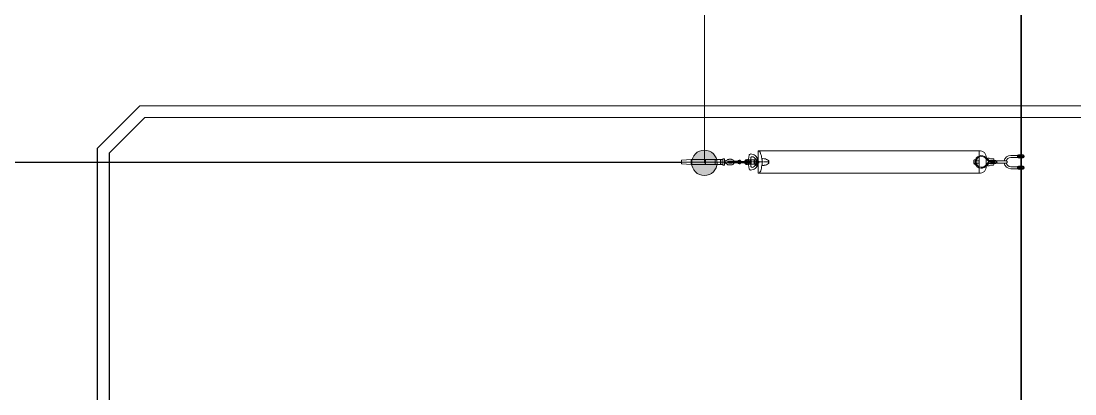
# Model space of a CAD drawing. Header units: millimetres. Extents: x 37084 to 180780, y -153145 to -16322.
# Drawn here: x 85574 to 98861, y -106167 to -101468 of the extents above; entities that cross this region are included whole.
import ezdxf

# ---------------------------------------------------------------- set-up
doc = ezdxf.new("R2010")
doc.units = ezdxf.units.MM
doc.header["$MEASUREMENT"] = 0
for name, color, linetype, lineweight in [('00', 5, 'Continuous', 9), ('1_Phu_kien', 5, 'Continuous', 9), ('POST', 5, 'Continuous', 35)]:
    doc.layers.add(name, color=color, linetype=linetype, lineweight=lineweight)
doc.layers.add('1_Day dan', color=5, linetype='Continuous')
doc.layers.add('Muong cap GD nay', color=3, linetype='Continuous')

# ---------------------------------------------------------------- blocks, each defined once
blk = doc.blocks.new('X220 NC')
at = {"color": 0, "linetype": 'ByBlock', "lineweight": -2, "ltscale": 4500}
blk.add_line((3752640, -153418), (3752640, -137418), dxfattribs=at)
blk = doc.blocks.new('S220 NC')
at = {"linetype": 'ByBlock', "lineweight": -2, "ltscale": 4500}
for points in [[(3576627, -475779), (3576687, -475776), (3576627, -475776), (3576627, -475779), (3576687, -475776), (3576687, -475779)], [(3576627, -475849), (3576687, -475846), (3576627, -475846), (3576627, -475849), (3576687, -475846), (3576687, -475849)], [(3576627, -475973), (3576687, -475971), (3576627, -475971), (3576627, -475973), (3576687, -475971), (3576687, -475973)]]:
    blk.add_hatch(color=0, dxfattribs=at).paths.add_polyline_path(points)
at = {"color": 0, "linetype": 'ByBlock', "lineweight": -2, "ltscale": 4500}
for p, q in [((3576564, -471986), (3576564, -471968)), ((3576564, -472007), (3576564, -471989)), ((3576565, -472010), (3576603, -472010)), ((3576603, -472013), (3576565, -472013)), ((3576565, -472022), (3576603, -472022)), ((3576603, -472025), (3576565, -472025)), ((3576567, -471966), (3576601, -471966)), ((3576601, -472009), (3576567, -472009)), ((3576600, -472027), (3576569, -472027)), ((3576569, -472027), (3576569, -472034)), ((3576600, -472034), (3576569, -472034)), ((3576571, -471968), (3576571, -471956)), ((3576571, -471966), (3576571, -471966)), ((3576571, -471968), (3576571, -471985)), ((3576571, -472007), (3576571, -471989)), ((3576571, -472007), (3576571, -472007)), ((3576571, -472034), (3576571, -472122)), ((3576573, -472009), (3576573, -472010)), ((3576573, -472013), (3576573, -472022)), ((3576573, -472025), (3576573, -472027)), ((3576594, -471959), (3576575, -471959)), ((3576594, -471962), (3576575, -471962)), ((3576594, -471964), (3576575, -471964)), ((3576584, -471969), (3576584, -471986)), ((3576584, -472006), (3576584, -471989)), ((3576595, -472009), (3576595, -472010)), ((3576595, -472013), (3576595, -472022)), ((3576595, -472025), (3576595, -472027)), ((3576597, -472034), (3576597, -472122)), ((3576598, -471968), (3576598, -471956)), ((3576598, -471968), (3576598, -471986)), ((3576598, -472007), (3576598, -471990)), ((3576598, -472007), (3576598, -472007)), ((3576600, -472027), (3576600, -472034)), ((3576604, -471968), (3576604, -471986)), ((3576604, -471989), (3576604, -472007)), ((3576707, -471986), (3576707, -471968)), ((3576707, -472007), (3576707, -471989)), ((3576707, -471992), (3576707, -472005)), ((3576708, -472010), (3576746, -472010)), ((3576746, -472013), (3576708, -472013)), ((3576708, -472022), (3576746, -472022)), ((3576746, -472025), (3576708, -472025)), ((3576710, -471966), (3576744, -471966)), ((3576744, -472009), (3576710, -472009)), ((3576742, -472027), (3576712, -472027)), ((3576712, -472027), (3576712, -472034)), ((3576742, -472034), (3576712, -472034)), ((3576713, -471968), (3576713, -471956)), ((3576713, -471966), (3576713, -471966)), ((3576713, -471968), (3576713, -471985)), ((3576713, -472007), (3576713, -471989)), ((3576713, -472007), (3576713, -472007)), ((3576714, -472034), (3576714, -472122)), ((3576716, -472009), (3576716, -472010)), ((3576716, -472013), (3576716, -472022)), ((3576716, -472025), (3576716, -472027)), ((3576736, -471959), (3576718, -471959)), ((3576736, -471962), (3576718, -471962)), ((3576736, -471964), (3576718, -471964)), ((3576727, -471969), (3576727, -471986)), ((3576727, -471986), (3576727, -471989)), ((3576727, -472006), (3576727, -471989)), ((3576738, -472009), (3576738, -472010)), ((3576738, -472013), (3576738, -472022)), ((3576738, -472025), (3576738, -472027)), ((3576740, -472034), (3576740, -472122)), ((3576741, -471968), (3576741, -471956)), ((3576741, -471968), (3576741, -471986)), ((3576741, -472007), (3576741, -471990)), ((3576741, -472007), (3576741, -472007)), ((3576742, -472027), (3576742, -472034)), ((3576747, -471968), (3576747, -471986)), ((3576747, -471989), (3576747, -472007)), ((3576641, -472181), (3576641, -472335)), ((3576671, -472181), (3576671, -472335)), ((3576615, -472377), (3576615, -472345)), ((3576688, -472335), (3576625, -472335)), ((3576639, -472396), (3576639, -472309)), ((3576674, -472309), (3576639, -472309)), ((3576641, -472301), (3576671, -472301)), ((3576671, -472326), (3576641, -472326)), ((3576650, -472355), (3576650, -472326)), ((3576663, -472355), (3576663, -472326)), ((3576674, -472396), (3576674, -472309)), ((3576698, -472377), (3576698, -472345)), ((3576600, -472435), (3576643, -472394)), ((3576605, -472447), (3576654, -472402)), ((3576707, -472432), (3576606, -472432)), ((3576610, -472393), (3576615, -472377)), ((3576610, -472393), (3576610, -472408)), ((3576712, -472447), (3576658, -472394)), ((3576713, -472433), (3576663, -472380)), ((3576703, -472393), (3576698, -472377)), ((3576703, -472393), (3576703, -472408)), ((3576516, -472520), (3576797, -472520)), ((3576516, -475306), (3576516, -472520)), ((3576641, -472520), (3576641, -472562)), ((3576671, -472520), (3576671, -472562)), ((3576797, -475306), (3576797, -472520)), ((3576677, -475174), (3576636, -475174)), ((3576676, -475174), (3576637, -475174)), ((3576516, -475306), (3576797, -475306))]:
    blk.add_line(p, q, dxfattribs=at)
for points in [[(3576516, -475296), (3576516, -475264)], [(3576519, -475289), (3576532, -475279), (3576547, -475270), (3576578, -475264), (3576595, -475262), (3576611, -475261)], [(3576619, -475261), (3576611, -475261)], [(3576612, -475250), (3576614, -475230)], [(3576618, -475256), (3576614, -475253), (3576613, -475250)], [(3576616, -475230), (3576618, -475215), (3576623, -475201), (3576629, -475186), (3576638, -475175), (3576642, -475173), (3576638, -475175)], [(3576695, -475256), (3576618, -475256)], [(3576623, -475256), (3576622, -475259), (3576619, -475260)], [(3576671, -475173), (3576643, -475173), (3576642, -475173), (3576643, -475173), (3576671, -475173)], [(3576657, -475185), (3576657, -475191)], [(3576657, -475197), (3576657, -475235)], [(3576657, -475241), (3576657, -475248)], [(3576657, -475253), (3576657, -475291)], [(3576671, -475173), (3576675, -475175), (3576684, -475186), (3576690, -475201), (3576695, -475215), (3576697, -475230)], [(3576695, -475260), (3576690, -475259), (3576690, -475256)], [(3576699, -475250), (3576699, -475253), (3576695, -475256)], [(3576701, -475261), (3576695, -475261)], [(3576698, -475230), (3576700, -475250)], [(3576701, -475261), (3576719, -475262), (3576734, -475264), (3576751, -475270), (3576780, -475279), (3576793, -475289)], [(3576796, -475258), (3576796, -475252)], [(3576796, -475296), (3576796, -475264)], [(3576526, -475306), (3576521, -475305), (3576518, -475301), (3576516, -475297), (3576517, -475292), (3576518, -475289)], [(3576526, -475306), (3576787, -475306)], [(3576555, -475399), (3576557, -475384), (3576561, -475370), (3576568, -475356), (3576576, -475343), (3576587, -475331), (3576599, -475321), (3576612, -475315), (3576627, -475308), (3576642, -475305), (3576657, -475304), (3576672, -475305), (3576687, -475308), (3576701, -475315), (3576714, -475321), (3576726, -475331), (3576737, -475343), (3576745, -475356), (3576752, -475370), (3576756, -475384), (3576758, -475399)], [(3576572, -475420), (3576565, -475418), (3576560, -475414), (3576556, -475407), (3576555, -475401)], [(3576606, -475398), (3576599, -475396), (3576592, -475391), (3576590, -475384), (3576589, -475376), (3576591, -475369)], [(3576592, -475369), (3576599, -475358), (3576609, -475349), (3576619, -475341), (3576632, -475336), (3576644, -475332), (3576657, -475331), (3576669, -475332), (3576681, -475336), (3576695, -475341), (3576704, -475349), (3576714, -475358), (3576721, -475369), (3576723, -475376), (3576723, -475384), (3576720, -475391), (3576714, -475396), (3576707, -475398)], [(3576645, -475404), (3576606, -475398)], [(3576610, -475333), (3576610, -475334)], [(3576611, -475333), (3576614, -475330)], [(3576614, -475336), (3576611, -475334)], [(3576614, -475329), (3576619, -475329)], [(3576614, -475336), (3576619, -475336)], [(3576619, -475326), (3576621, -475319), (3576625, -475312), (3576632, -475308), (3576639, -475306)], [(3576619, -475325), (3576626, -475325)], [(3576619, -475326), (3576619, -475332)], [(3576619, -475329), (3576690, -475329)], [(3576625, -475346), (3576621, -475340), (3576619, -475332)], [(3576619, -475336), (3576690, -475336)], [(3576620, -475341), (3576626, -475341)], [(3576624, -475348), (3576628, -475356)], [(3576626, -475325), (3576626, -475341), (3576631, -475338), (3576631, -475329), (3576626, -475325)], [(3576628, -475353), (3576685, -475353)], [(3576628, -475356), (3576684, -475356)], [(3576628, -475356), (3576628, -475425)], [(3576628, -475394), (3576684, -475394)], [(3576628, -475404), (3576684, -475404)], [(3576631, -475329), (3576634, -475329)], [(3576631, -475338), (3576639, -475338)], [(3576635, -475321), (3576635, -475322)], [(3576636, -475321), (3576638, -475319)], [(3576638, -475325), (3576636, -475322)], [(3576638, -475319), (3576647, -475314), (3576657, -475312), (3576666, -475314), (3576676, -475319)], [(3576638, -475325), (3576656, -475329)], [(3576673, -475306), (3576639, -475306)], [(3576642, -475326), (3576641, -475324), (3576642, -475322)], [(3576644, -475306), (3576644, -475311), (3576642, -475315)], [(3576642, -475323), (3576647, -475319)], [(3576656, -475329), (3576642, -475326)], [(3576645, -475310), (3576643, -475314)], [(3576645, -475306), (3576645, -475310)], [(3576647, -475318), (3576646, -475319)], [(3576647, -475315), (3576647, -475292)], [(3576647, -475315), (3576647, -475318)], [(3576657, -475329), (3576656, -475329)], [(3576657, -475329), (3576656, -475329)], [(3576657, -475297), (3576657, -475333)], [(3576657, -475306), (3576657, -475329)], [(3576657, -475317), (3576657, -475306)], [(3576657, -475322), (3576657, -475320)], [(3576657, -475337), (3576657, -475324)], [(3576657, -475339), (3576657, -475324)], [(3576675, -475325), (3576657, -475329)], [(3576671, -475326), (3576657, -475329)], [(3576657, -475342), (3576657, -475340)], [(3576657, -475348), (3576657, -475343)], [(3576657, -475357), (3576657, -475344)], [(3576657, -475379), (3576657, -475354)], [(3576657, -475362), (3576657, -475359)], [(3576657, -475377), (3576657, -475365)], [(3576657, -475381), (3576657, -475380)], [(3576657, -475389), (3576657, -475384)], [(3576657, -475397), (3576657, -475385)], [(3576657, -475419), (3576657, -475394)], [(3576657, -475402), (3576657, -475400)], [(3576663, -475329), (3576663, -475336)], [(3576665, -475292), (3576665, -475315)], [(3576666, -475318), (3576666, -475315)], [(3576666, -475319), (3576671, -475323)], [(3576667, -475404), (3576707, -475398)], [(3576668, -475306), (3576668, -475310)], [(3576670, -475314), (3576668, -475310)], [(3576671, -475315), (3576669, -475311), (3576669, -475306)], [(3576671, -475322), (3576672, -475324), (3576671, -475326)], [(3576673, -475306), (3576681, -475308), (3576688, -475312), (3576692, -475319), (3576694, -475326)], [(3576677, -475322), (3576675, -475325)], [(3576676, -475319), (3576677, -475321)], [(3576677, -475321), (3576677, -475322)], [(3576684, -475425), (3576684, -475356)], [(3576685, -475356), (3576689, -475348)], [(3576688, -475329), (3576688, -475336)], [(3576694, -475332), (3576692, -475340), (3576688, -475346)], [(3576690, -475329), (3576690, -475336)], [(3576694, -475332), (3576694, -475326)], [(3576757, -475401), (3576757, -475407), (3576753, -475414), (3576747, -475418), (3576741, -475420)], [(3576794, -475289), (3576795, -475292), (3576796, -475297), (3576795, -475301), (3576791, -475305), (3576787, -475306)], [(3576645, -475431), (3576572, -475420)], [(3576619, -475444), (3576633, -475444)], [(3576657, -475413), (3576665, -475414), (3576672, -475418), (3576680, -475423), (3576684, -475430), (3576687, -475438), (3576688, -475446), (3576686, -475455), (3576682, -475462), (3576676, -475468), (3576669, -475473), (3576661, -475476), (3576652, -475476), (3576644, -475473), (3576637, -475468), (3576631, -475462), (3576627, -475455), (3576625, -475446), (3576626, -475438), (3576628, -475430), (3576633, -475423), (3576641, -475418), (3576648, -475414), (3576657, -475413)], [(3576628, -475425), (3576627, -475430)], [(3576635, -475444), (3576638, -475444)], [(3576666, -475566), (3576670, -475557), (3576675, -475552), (3576677, -475546), (3576678, -475538), (3576676, -475532), (3576672, -475526), (3576666, -475522), (3576660, -475519), (3576653, -475519), (3576647, -475522), (3576640, -475526), (3576637, -475532), (3576635, -475538), (3576636, -475546), (3576638, -475552), (3576643, -475557)], [(3576638, -475418), (3576675, -475418)], [(3576638, -475444), (3576638, -475438), (3576642, -475433), (3576647, -475429), (3576653, -475425), (3576660, -475425), (3576666, -475429), (3576671, -475433), (3576675, -475438), (3576676, -475444), (3576675, -475451), (3576671, -475456), (3576666, -475460), (3576660, -475463), (3576653, -475463), (3576647, -475460), (3576642, -475456), (3576638, -475451), (3576638, -475444)], [(3576666, -475525), (3576675, -475541), (3576666, -475556), (3576648, -475556), (3576639, -475541), (3576648, -475525), (3576666, -475525)], [(3576672, -475418), (3576641, -475418)], [(3576665, -475430), (3576672, -475444), (3576665, -475457), (3576648, -475457), (3576641, -475444), (3576648, -475430), (3576665, -475430)], [(3576641, -475444), (3576653, -475444)], [(3576642, -475429), (3576648, -475424), (3576657, -475423), (3576665, -475424), (3576671, -475429)], [(3576643, -475444), (3576645, -475438), (3576650, -475433), (3576657, -475431), (3576663, -475433), (3576668, -475438), (3576669, -475444), (3576668, -475451), (3576663, -475456), (3576657, -475457), (3576650, -475456), (3576645, -475451), (3576643, -475444)], [(3576653, -475444), (3576643, -475444)], [(3576644, -475444), (3576646, -475438), (3576650, -475433), (3576657, -475432), (3576663, -475433), (3576667, -475438), (3576668, -475444), (3576667, -475451), (3576663, -475455), (3576657, -475456), (3576650, -475455), (3576646, -475451), (3576644, -475444)], [(3576667, -475410), (3576645, -475410)], [(3576667, -475425), (3576645, -475425)], [(3576657, -475530), (3576661, -475531), (3576666, -475534), (3576667, -475539), (3576666, -475544), (3576664, -475548), (3576659, -475551), (3576654, -475551), (3576649, -475548), (3576647, -475544), (3576646, -475539), (3576647, -475534), (3576651, -475531), (3576657, -475530)], [(3576647, -475444), (3576647, -475440), (3576651, -475436), (3576656, -475434), (3576660, -475435), (3576664, -475438), (3576666, -475442), (3576666, -475447), (3576664, -475451), (3576660, -475453), (3576656, -475454), (3576651, -475452), (3576647, -475448), (3576647, -475444)], [(3576647, -475541), (3576647, -475536), (3576651, -475533), (3576656, -475531), (3576660, -475532), (3576664, -475534), (3576666, -475538), (3576666, -475543), (3576664, -475547), (3576660, -475549), (3576656, -475550), (3576651, -475548), (3576647, -475545), (3576647, -475541)], [(3576648, -475540), (3576648, -475461)], [(3576655, -475444), (3576657, -475444)], [(3576657, -475444), (3576655, -475444)], [(3576657, -475418), (3576657, -475405)], [(3576657, -475422), (3576657, -475420)], [(3576657, -475437), (3576657, -475424)], [(3576657, -475429), (3576657, -475424)], [(3576657, -475431), (3576657, -475441)], [(3576657, -475459), (3576657, -475434)], [(3576657, -475443), (3576657, -475440)], [(3576657, -475443), (3576657, -475445)], [(3576657, -475457), (3576657, -475445)], [(3576657, -475448), (3576657, -475457)], [(3576657, -475462), (3576657, -475460)], [(3576657, -475469), (3576657, -475464)], [(3576657, -475476), (3576657, -475465)], [(3576657, -475500), (3576657, -475475)], [(3576657, -475509), (3576657, -475504)], [(3576657, -475513), (3576657, -475533)], [(3576657, -475540), (3576657, -475514)], [(3576657, -475527), (3576657, -475537)], [(3576657, -475536), (3576657, -475539)], [(3576660, -475444), (3576672, -475444)], [(3576669, -475444), (3576660, -475444)], [(3576665, -475540), (3576665, -475461)], [(3576667, -475431), (3576741, -475420)], [(3576676, -475444), (3576678, -475444)], [(3576680, -475444), (3576694, -475444)], [(3576684, -475425), (3576684, -475425)], [(3576686, -475430), (3576685, -475425)], [(3576623, -475642), (3576623, -475633), (3576627, -475625), (3576633, -475618), (3576639, -475613), (3576647, -475609), (3576657, -475609), (3576666, -475609), (3576673, -475613), (3576680, -475618), (3576686, -475625), (3576690, -475633), (3576690, -475642)], [(3576623, -475677), (3576623, -475642)], [(3576628, -475541), (3576651, -475541)], [(3576643, -475557), (3576647, -475566)], [(3576653, -475541), (3576644, -475541)], [(3576644, -475642), (3576645, -475637), (3576648, -475632), (3576654, -475630), (3576659, -475630), (3576665, -475632), (3576668, -475637), (3576669, -475642)], [(3576644, -475677), (3576644, -475642)], [(3576647, -475566), (3576647, -475639)], [(3576666, -475639), (3576665, -475644), (3576661, -475647), (3576657, -475648), (3576652, -475647), (3576648, -475644), (3576647, -475639), (3576648, -475635), (3576652, -475632), (3576657, -475631), (3576661, -475632), (3576665, -475635), (3576666, -475639)], [(3576664, -475540), (3576661, -475544), (3576658, -475547), (3576655, -475547), (3576651, -475544), (3576649, -475540)], [(3576655, -475541), (3576658, -475541)], [(3576658, -475541), (3576656, -475541)], [(3576656, -475601), (3576656, -476278)], [(3576657, -475538), (3576657, -475542)], [(3576657, -475544), (3576657, -475553)], [(3576657, -475544), (3576657, -475563)], [(3576657, -475549), (3576657, -475544)], [(3576657, -475569), (3576657, -475555)], [(3576657, -475566), (3576657, -475570)], [(3576657, -475573), (3576657, -475593)], [(3576657, -475597), (3576657, -475600)], [(3576657, -475604), (3576657, -475623)], [(3576657, -475627), (3576657, -475631)], [(3576657, -475634), (3576657, -475654)], [(3576670, -475541), (3576661, -475541)], [(3576662, -475541), (3576685, -475541)], [(3576666, -475566), (3576666, -475639)], [(3576669, -475677), (3576669, -475642)], [(3576691, -475642), (3576691, -475677)], [(3576616, -475734), (3576616, -475750)], [(3576617, -475734), (3576619, -475732)], [(3576619, -475751), (3576617, -475750)], [(3576694, -475732), (3576619, -475732)], [(3576619, -475751), (3576694, -475751)], [(3576639, -475706), (3576633, -475701), (3576627, -475694), (3576623, -475686), (3576623, -475677)], [(3576627, -475751), (3576627, -476150), (3576633, -476269)], [(3576627, -475776), (3576627, -475779), (3576687, -475776), (3576627, -475776)], [(3576627, -475779), (3576687, -475776), (3576687, -475779), (3576627, -475779)], [(3576638, -475708), (3576642, -475712)], [(3576638, -475724), (3576638, -475732)], [(3576638, -475724), (3576638, -475724), (3576676, -475724), (3576676, -475724)], [(3576638, -475732), (3576638, -475732)], [(3576638, -475732), (3576676, -475732)], [(3576642, -475722), (3576642, -475712)], [(3576642, -475722), (3576642, -475723)], [(3576669, -475677), (3576668, -475682), (3576665, -475687), (3576659, -475689), (3576654, -475689), (3576648, -475687), (3576645, -475682), (3576644, -475677)], [(3576671, -475712), (3576675, -475708)], [(3576671, -475712), (3576671, -475722)], [(3576672, -475723), (3576671, -475722)], [(3576690, -475677), (3576690, -475686), (3576686, -475694), (3576680, -475701), (3576673, -475706)], [(3576676, -475732), (3576676, -475724)], [(3576676, -475732), (3576676, -475732)], [(3576680, -476269), (3576687, -476150), (3576687, -475751)], [(3576694, -475732), (3576697, -475734)], [(3576697, -475750), (3576694, -475751)], [(3576697, -475734), (3576697, -475750)], [(3576627, -475846), (3576627, -475849), (3576687, -475846), (3576627, -475846)], [(3576627, -475849), (3576687, -475846), (3576687, -475849), (3576627, -475849)], [(3576627, -475971), (3576627, -475973), (3576687, -475971), (3576627, -475971)], [(3576627, -475973), (3576687, -475971), (3576687, -475973), (3576627, -475973)], [(3576627, -476150), (3576687, -476150)], [(3576636, -476271), (3576633, -476269)], [(3576636, -476271), (3576639, -476271), (3576675, -476271), (3576678, -476271)], [(3576680, -476269), (3576678, -476271)]]:
    blk.add_lwpolyline(points, dxfattribs=at)
blk.add_circle((3576656, -471988), 4.08, dxfattribs=at)
for centre, radius, start, end in [((3576567, -471970), 3.76, 29.3383, 148.8833), ((3576567, -471982), 4.57, 224.6497, 315.3503), ((3576567, -471993), 4.57, 44.6497, 135.3503), ((3576567, -472005), 3.76, 211.1167, 330.6617), ((3576565, -472012), 1.5, 97.006, 257.9986), ((3576565, -472024), 1.5, 97.006, 257.9986), ((3576584, -471971), 20.3, 47.032, 132.0935), ((3576577, -471979), 12.4, 55.121, 122.348), ((3576577, -471969), 18, 247.5847, 292.4153), ((3576577, -472006), 18, 67.5847, 112.4153), ((3576577, -471996), 12.4, 237.652, 304.879), ((3576591, -471979), 12.4, 57.652, 124.879), ((3576591, -471969), 18, 247.5847, 292.4153), ((3576591, -472006), 18, 67.5847, 112.4153), ((3576591, -471996), 12.4, 235.121, 302.348), ((3576601, -471970), 3.76, 31.1167, 150.6617), ((3576601, -471982), 4.57, 224.6497, 315.3503), ((3576601, -471993), 4.57, 44.6497, 135.3503), ((3576601, -472005), 3.76, 209.3383, 328.8833), ((3576603, -472012), 1.54, 282.82, 72.1846), ((3576603, -472024), 1.54, 282.82, 72.1846), ((3576710, -471970), 3.76, 29.3383, 148.8833), ((3576710, -471982), 4.57, 224.6497, 315.3503), ((3576710, -471993), 4.57, 44.6497, 135.3503), ((3576710, -472005), 3.76, 211.1167, 330.6617), ((3576708, -472012), 1.5, 97.006, 257.9986), ((3576708, -472024), 1.5, 97.006, 257.9986), ((3576727, -471971), 20.3, 47.032, 132.0935), ((3576720, -471979), 12.4, 55.121, 122.348), ((3576720, -471969), 18, 247.5847, 292.4153), ((3576720, -472006), 18, 67.5847, 112.4153), ((3576720, -471996), 12.4, 237.652, 304.879), ((3576734, -471979), 12.4, 57.652, 124.879), ((3576734, -471969), 18, 247.5847, 292.4153), ((3576734, -472006), 18, 67.5847, 112.4153), ((3576734, -471996), 12.4, 235.121, 302.348), ((3576744, -471970), 3.76, 31.1167, 150.6617), ((3576744, -471982), 4.57, 224.6497, 315.3503), ((3576744, -471993), 4.57, 44.6497, 135.3503), ((3576744, -472005), 3.76, 209.3383, 328.8833), ((3576746, -472012), 1.54, 282.82, 72.1846), ((3576746, -472024), 1.54, 282.82, 72.1846), ((3576655, -472122), 83.1, 179.7295, 262.361), ((3576654, -472122), 56.8, 179.3955, 259.4636), ((3576656, -472180), 15.2, 356.141, 183.3281), ((3576657, -472122), 83.1, 278.3707, 0.2705), ((3576657, -472122), 56.9, 281.6238, 0.5982), ((3576625, -472345), 9.89, 90, 180), ((3576656, -472313), 18.9, 36.7398, 143.2643), ((3576688, -472345), 9.89, 0, 90), ((3576593, -472509), 77.9, 80.7896, 188.1352), ((3576657, -472491), 80, 136.043, 46.1321), ((3576658, -472489), 68, 141.9329, 38.0671), ((3576654, -472396), 45.9, 195.4289, 233.3763), ((3576585, -472362), 66.1, 331.5524, 6.6851), ((3576583, -472364), 80.8, 332.1683, 7.0492), ((3576663, -472398), 41.9, 304.7049, 346.4899), ((3576720, -472509), 77.9, 351.8648, 99.2104)]:
    blk.add_arc(centre, radius, start, end, dxfattribs=at)
for start_param, end_param in [(2.126074, 7.324835), (1.271587, 1.869429)]:
    blk.add_ellipse((3576657, -472574), major_axis=(29.4, 0), ratio=0.454324, start_param=start_param, end_param=end_param, dxfattribs=at)
blk = doc.blocks.new('LL220')
at = {"layer": '1_Day dan', "linetype": 'ByBlock', "lineweight": 20}
h = blk.add_hatch(color=0, dxfattribs=at)
edge = h.paths.add_edge_path()
edge.add_arc((500013, -11140), 162, 84.4344, 444.4344, ccw=False)
at = {"layer": '1_Day dan', "color": 0, "linetype": 'ByBlock', "lineweight": 20}
blk.add_line((500013, -7125), (500013, -11138), dxfattribs=at)
blk.add_circle((500013, -11138), 160, dxfattribs=at)

msp = doc.modelspace()

# ---------------------------------------------------------------- linework, layer by layer
at = {"layer": '1_Day dan'}
msp.add_line((52474, -103244.6, 0), (93892.5, -103245.2, 0), dxfattribs=at)
at = {"layer": 'Muong cap GD nay', "lineweight": 15}
for p, q in [((86533.9, -103072.5, 0), (87071.8, -102534.7, 0)), ((106659.9, -102534.7, 0), (87071.8, -102534.7, 0)), ((87071.8, -102534.7, 0), (131242.9, -102534.7, 0)), ((87071.8, -102534.7, 0), (106659.9, -102534.7, 0)), ((87133.9, -102684.7, 0), (86683.9, -103134.7, 0)), ((106722, -102684.7, 0), (87133.9, -102684.7, 0)), ((87133.9, -102684.7, 0), (87133.9, -102684.7, 0)), ((87133.9, -102684.7, 0), (131392.9, -102684.7, 0)), ((87133.9, -102684.7, 0), (106597.7, -102684.7, 0))]:
    msp.add_line(p, q, dxfattribs=at)
at = {"layer": 'Muong cap GD nay'}
for p, q in [((86533.9, -103072.5, 0), (86533.9, -137194.6, 0)), ((86683.9, -103134.7, 0), (86683.9, -137194.6, 0))]:
    msp.add_line(p, q, dxfattribs=at)

# ---------------------------------------------------------------- block references
at = {"layer": '00', "lineweight": 20, "ltscale": 4500}
msp.add_blockref('LL220', (-405823.6, -92116.5, 0), dxfattribs=at)
at = {"layer": '1_Phu_kien', "lineweight": 20, "xscale": -1, "rotation": 270.0096664252688}
msp.add_blockref('S220 NC', (570776.2, -3679820.6, 0), dxfattribs=at)
at = {"layer": 'POST', "xscale": -1}
msp.add_blockref('X220 NC', (3850824.2, 46173.6, 0), dxfattribs=at)

doc.saveas('drawing.dxf')
